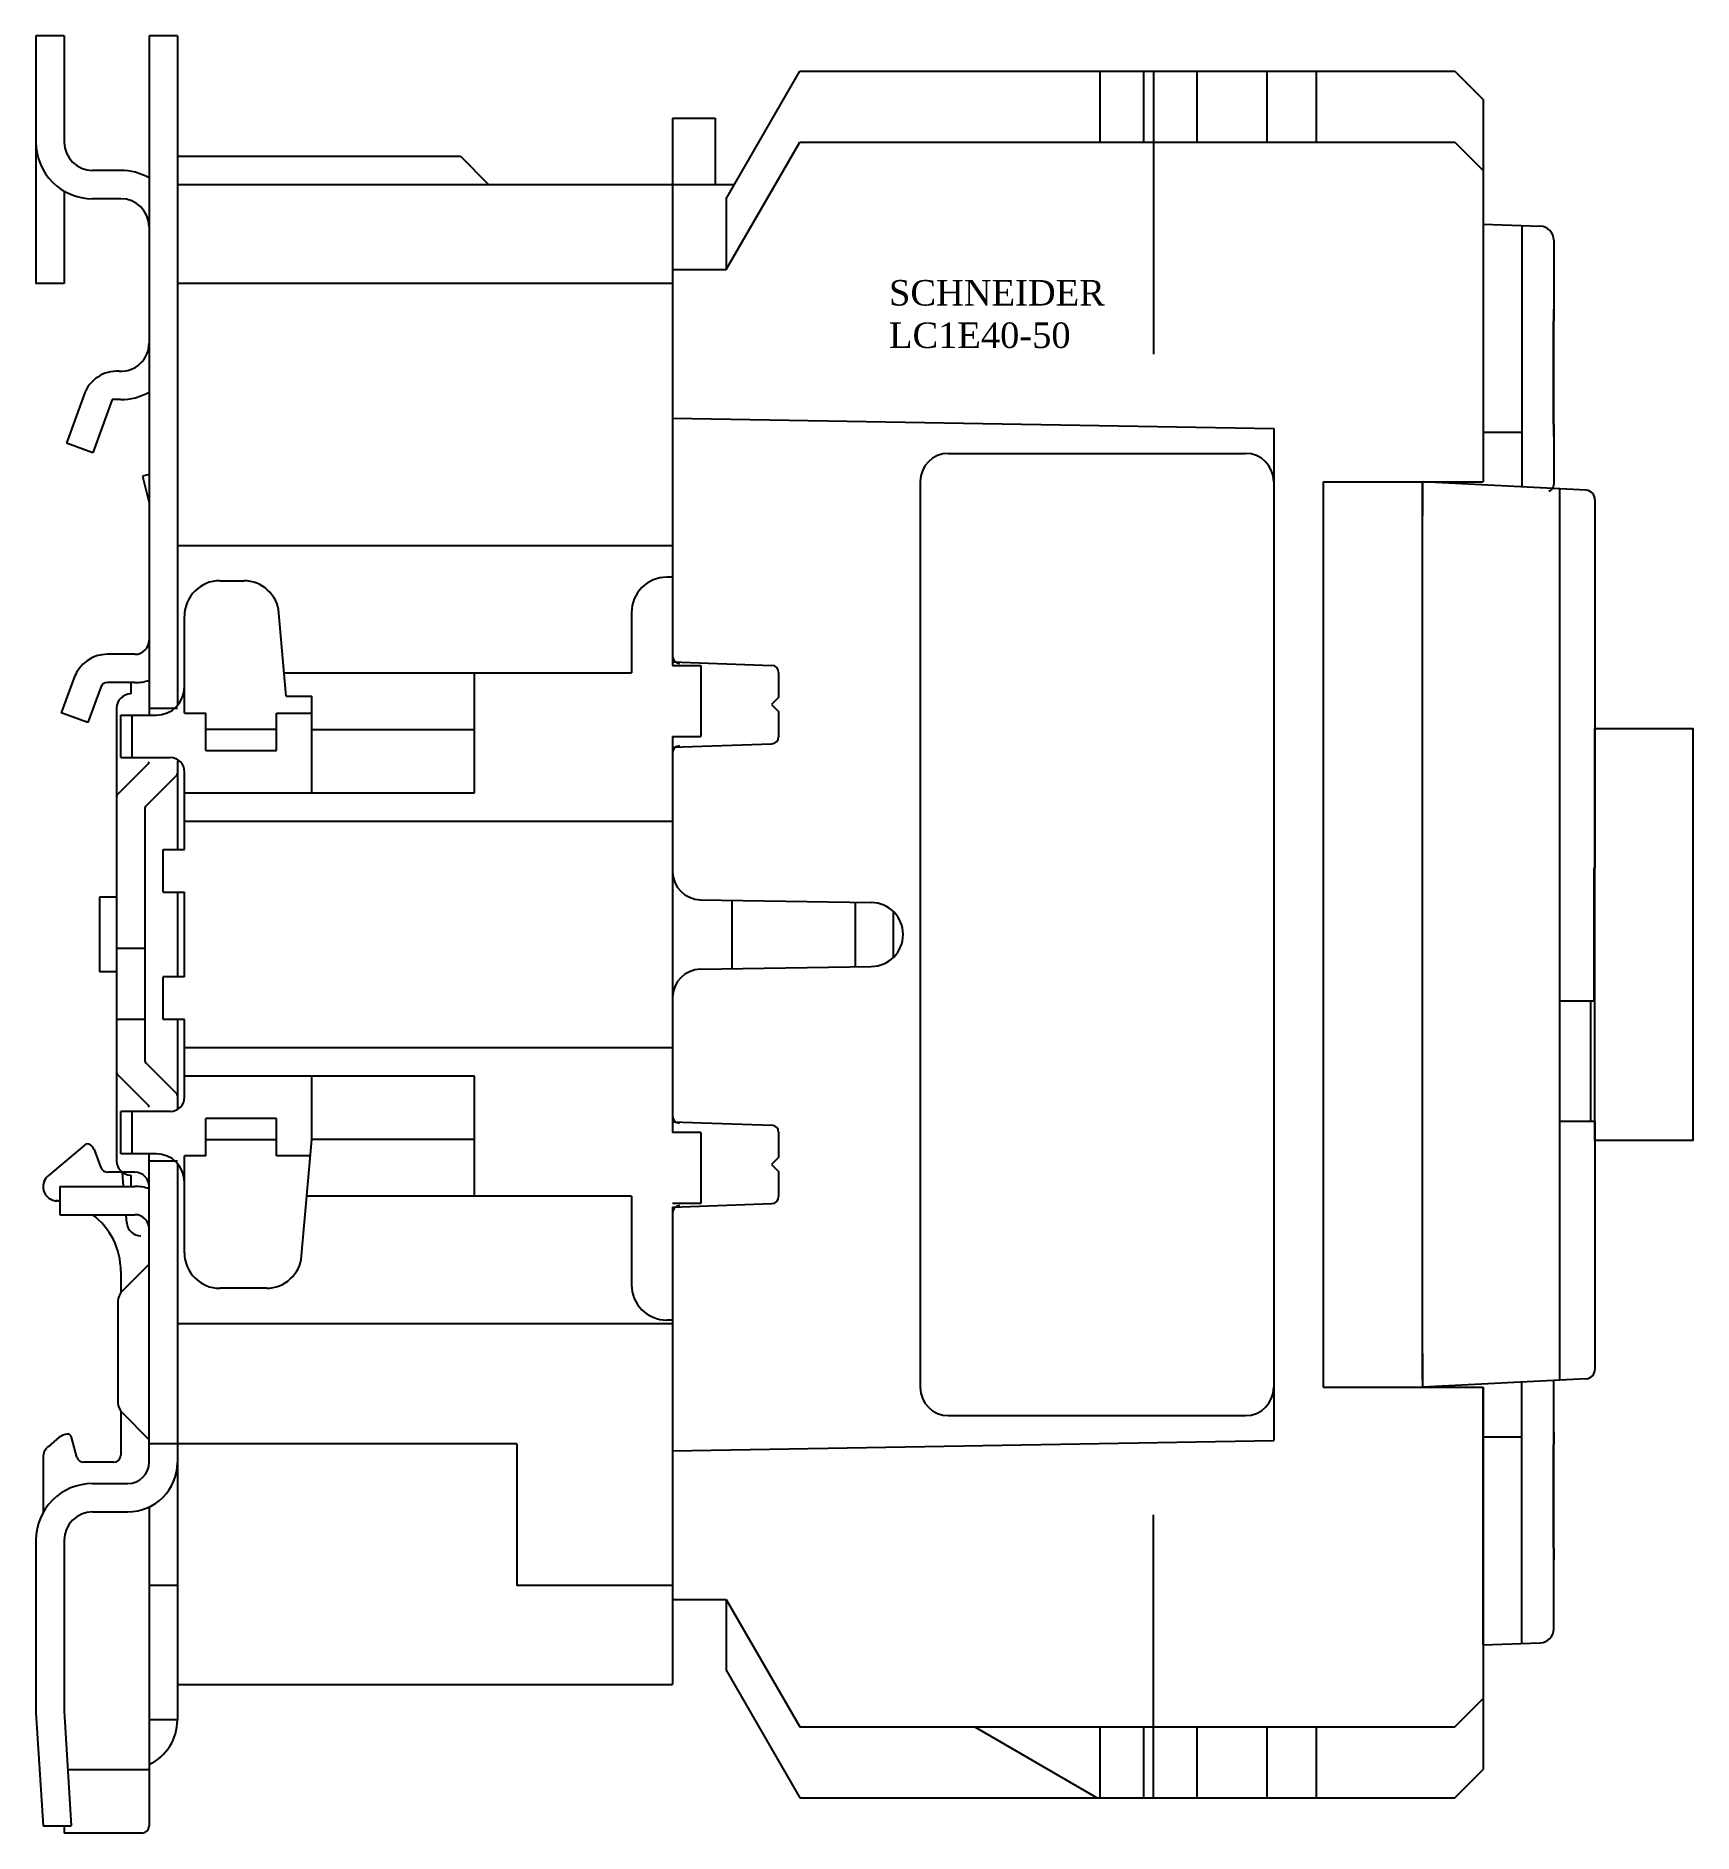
# Model space of a CAD drawing. Extents: x 0 to 117, y 0 to 127.
import ezdxf

# ---------------------------------------------------------------- set-up
doc = ezdxf.new("R2010")
doc.units = 0
doc.layers.add('1', color=3, linetype='CONTINUOUS')
doc.layers.add('ALPHA', color=255, linetype='CONTINUOUS')
doc.styles.add('arial', font='times.ttf', dxfattribs={"height": 21})

# ---------------------------------------------------------------- blocks, each defined once
blk = doc.blocks.new('TYWT32 5R2332T 23RWQFG')
at = {"color": 1, "linetype": 'ByBlock', "lineweight": -2}
for p, q in [((295090.26, 158223.44), (295090.26, 158203.44)), ((295090.26, 158101.44), (295090.26, 158121.44))]:
    blk.add_line(p, q, dxfattribs=at)
at = {"color": 0, "linetype": 'ByBlock', "lineweight": -2}
blk.add_lwpolyline([(295121.46, 158176.99), (295128.39, 158176.99), (295128.39, 158147.89), (295121.46, 158147.89)], close=True, dxfattribs=at)
at = {"layer": 'ALPHA'}
for p, q in [((295011.26, 158225.94), (295011.26, 158208.44)), ((295013.26, 158225.94), (295011.26, 158225.94)), ((295013.26, 158225.94), (295013.26, 158218.44)), ((295019.26, 158225.94), (295019.26, 158177.94)), ((295021.26, 158225.94), (295019.26, 158225.94)), ((295021.26, 158225.94), (295021.26, 158178.62)), ((295060.06, 158214.44), (295065.26, 158223.44)), ((295065.26, 158223.44), (295111.56, 158223.44)), ((295086.46, 158223.44), (295086.46, 158218.44)), ((295089.56, 158223.44), (295089.56, 158218.44)), ((295093.31, 158223.44), (295093.31, 158218.44)), ((295098.26, 158223.44), (295098.26, 158218.44)), ((295101.76, 158223.44), (295101.76, 158218.44)), ((295111.56, 158223.44), (295113.56, 158221.44)), ((295113.56, 158221.44), (295113.56, 158194.44)), ((295056.26, 158220.14), (295056.26, 158181.44)), ((295056.26, 158220.14), (295059.26, 158220.14)), ((295059.26, 158220.14), (295059.26, 158215.44)), ((295060.06, 158209.44), (295065.26, 158218.44)), ((295065.26, 158218.44), (295111.56, 158218.44)), ((295111.56, 158218.44), (295113.56, 158216.44)), ((295021.26, 158217.44), (295041.26, 158217.44)), ((295041.26, 158217.44), (295043.26, 158215.44)), ((295017.26, 158216.44), (295015.26, 158216.44)), ((295021.26, 158215.44), (295060.64, 158215.44)), ((295013.26, 158214.98), (295013.26, 158208.44)), ((295017.26, 158214.44), (295015.26, 158214.44)), ((295060.06, 158214.44), (295060.06, 158209.44)), ((295113.56, 158212.64), (295113.56, 158194.44)), ((295113.56, 158212.64), (295117.59, 158212.5)), ((295116.29, 158212.54), (295116.29, 158194.07)), ((295118.56, 158211.5), (295118.56, 158206.64)), ((295056.26, 158209.44), (295060.06, 158209.44)), ((295013.26, 158208.44), (295011.26, 158208.44)), ((295056.26, 158208.44), (295021.26, 158208.44)), ((295118.56, 158206.63), (295118.56, 158206.64)), ((295118.56, 158206.64), (295118.56, 158206.63)), ((295118.56, 158206.6), (295118.56, 158206.63)), ((295118.56, 158206.63), (295118.56, 158206.6)), ((295118.56, 158206.55), (295118.56, 158206.6)), ((295118.56, 158206.6), (295118.56, 158206.55)), ((295118.56, 158206.48), (295118.56, 158206.55)), ((295118.56, 158206.55), (295118.56, 158206.49)), ((295118.56, 158206.49), (295118.56, 158206.4)), ((295118.56, 158206.4), (295118.56, 158206.48)), ((295118.54, 158205.71), (295118.55, 158205.88)), ((295118.55, 158205.88), (295118.54, 158205.71)), ((295118.54, 158205.53), (295118.54, 158205.71)), ((295118.54, 158205.71), (295118.54, 158205.52)), ((295118.54, 158205.33), (295118.54, 158205.53)), ((295118.54, 158205.52), (295118.54, 158205.32)), ((295118.54, 158205.11), (295118.54, 158205.33)), ((295118.54, 158205.32), (295118.54, 158205.11)), ((295118.55, 158206.3), (295118.56, 158206.4)), ((295118.56, 158206.4), (295118.55, 158206.3)), ((295118.55, 158206.17), (295118.55, 158206.3)), ((295118.55, 158206.3), (295118.55, 158206.18)), ((295118.55, 158206.18), (295118.55, 158206.04)), ((295118.55, 158206.04), (295118.55, 158206.17)), ((295118.55, 158205.88), (295118.55, 158206.04)), ((295118.55, 158206.04), (295118.55, 158205.88)), ((295118.53, 158204.88), (295118.54, 158205.11)), ((295118.54, 158205.11), (295118.53, 158204.88)), ((295118.53, 158204.64), (295118.53, 158204.88)), ((295118.53, 158204.88), (295118.53, 158204.64)), ((295118.53, 158204.39), (295118.53, 158204.64)), ((295118.53, 158204.64), (295118.53, 158204.39)), ((295118.53, 158204.13), (295118.53, 158204.39)), ((295118.53, 158204.39), (295118.53, 158204.13)), ((295118.53, 158203.85), (295118.53, 158204.13)), ((295118.53, 158204.13), (295118.53, 158203.86)), ((295118.53, 158203.86), (295118.52, 158203.59)), ((295118.52, 158203.57), (295118.53, 158203.85)), ((295118.52, 158203.59), (295118.52, 158203.3)), ((295118.52, 158203.29), (295118.52, 158203.57)), ((295118.52, 158203.3), (295118.52, 158203.02)), ((295118.52, 158203), (295118.52, 158203.29)), ((295118.52, 158203.02), (295118.52, 158202.73)), ((295118.52, 158202.71), (295118.52, 158203)), ((295118.52, 158202.73), (295118.52, 158202.43)), ((295118.52, 158202.42), (295118.52, 158202.71)), ((295118.52, 158202.43), (295118.52, 158202.14)), ((295118.52, 158202.14), (295118.52, 158202.42)), ((295118.52, 158202.14), (295118.52, 158201.85)), ((295118.52, 158201.86), (295118.52, 158202.14)), ((295118.52, 158201.57), (295118.52, 158201.86)), ((295118.52, 158201.85), (295118.52, 158201.55)), ((295118.52, 158201.28), (295118.52, 158201.57)), ((295118.52, 158201.55), (295118.52, 158201.26)), ((295014.66, 158200.6), (295013.41, 158197.17)), ((295016.66, 158200.24), (295015.29, 158196.48)), ((295017.26, 158200.24), (295016.66, 158200.24)), ((295118.52, 158200.99), (295118.52, 158201.28)), ((295118.52, 158201.26), (295118.52, 158200.98)), ((295118.52, 158200.71), (295118.52, 158200.99)), ((295118.52, 158200.98), (295118.52, 158200.69)), ((295118.53, 158200.43), (295118.52, 158200.71)), ((295118.52, 158200.69), (295118.53, 158200.42)), ((295118.53, 158200.15), (295118.53, 158200.43)), ((295118.53, 158200.42), (295118.53, 158200.15)), ((295118.53, 158200.15), (295118.53, 158199.89)), ((295118.53, 158199.89), (295118.53, 158200.15)), ((295056.26, 158198.94), (295098.76, 158198.2)), ((295118.53, 158199.89), (295118.53, 158199.64)), ((295118.53, 158199.64), (295118.53, 158199.89)), ((295118.53, 158199.64), (295118.53, 158199.4)), ((295118.53, 158199.4), (295118.53, 158199.64)), ((295118.53, 158199.4), (295118.54, 158199.17)), ((295118.54, 158199.17), (295118.53, 158199.4)), ((295118.54, 158199.17), (295118.54, 158198.96)), ((295118.54, 158198.95), (295118.54, 158199.17)), ((295118.54, 158198.96), (295118.54, 158198.76)), ((295118.54, 158198.75), (295118.54, 158198.95)), ((295098.76, 158198.2), (295098.76, 158126.68)), ((295113.56, 158197.94), (295116.29, 158197.94)), ((295118.54, 158198.76), (295118.54, 158198.57)), ((295118.54, 158198.57), (295118.54, 158198.75)), ((295118.54, 158198.57), (295118.55, 158198.4)), ((295118.55, 158198.4), (295118.54, 158198.57)), ((295118.55, 158198.4), (295118.55, 158198.24)), ((295118.55, 158198.24), (295118.55, 158198.4)), ((295118.55, 158198.24), (295118.55, 158198.1)), ((295118.55, 158198.11), (295118.55, 158198.24)), ((295118.55, 158197.98), (295118.55, 158198.11)), ((295118.55, 158198.1), (295118.55, 158197.98)), ((295118.55, 158197.98), (295118.56, 158197.88)), ((295118.56, 158197.88), (295118.55, 158197.98)), ((295118.56, 158197.88), (295118.56, 158197.79)), ((295118.56, 158197.8), (295118.56, 158197.88)), ((295118.56, 158197.73), (295118.56, 158197.8)), ((295118.56, 158197.79), (295118.56, 158197.73)), ((295118.56, 158197.73), (295118.56, 158197.68)), ((295118.56, 158197.68), (295118.56, 158197.73)), ((295118.56, 158197.68), (295118.56, 158197.65)), ((295118.56, 158197.65), (295118.56, 158197.68)), ((295118.56, 158197.65), (295118.56, 158197.64)), ((295118.56, 158197.64), (295118.56, 158197.65)), ((295118.56, 158197.64), (295118.56, 158194.25)), ((295015.29, 158196.48), (295013.41, 158197.17)), ((295075.76, 158196.44), (295096.76, 158196.44)), ((295019.26, 158194.94), (295018.79, 158194.82)), ((295018.79, 158194.82), (295019.26, 158192.94)), ((295073.76, 158194.44), (295073.76, 158130.44)), ((295102.26, 158194.44), (295102.26, 158130.44)), ((295102.26, 158194.44), (295113.56, 158194.44)), ((295109.26, 158130.94), (295109.26, 158194.44)), ((295120.84, 158193.83), (295109.26, 158194.44)), ((295109.26, 158194.44), (295109.26, 158192.04)), ((295118.96, 158193.93), (295118.96, 158130.95)), ((295121.46, 158193.19), (295121.46, 158167.14)), ((295021.26, 158189.94), (295056.26, 158189.94)), ((295024.26, 158187.44), (295025.95, 158187.44)), ((295056.26, 158187.69), (295055.86, 158187.69)), ((295021.76, 158178.09), (295021.76, 158184.94)), ((295028.95, 158179.29), (295028.44, 158185.16)), ((295053.36, 158185.19), (295053.36, 158180.94)), ((295018.26, 158182.24), (295016.31, 158182.24)), ((295056.26, 158181.7), (295063.28, 158181.46)), ((295056.26, 158181.44), (295058.26, 158181.44)), ((295058.26, 158181.44), (295058.26, 158176.44)), ((295013.96, 158180.6), (295013.05, 158178.1)), ((295015.84, 158179.91), (295014.93, 158177.42)), ((295018.26, 158180.24), (295016.31, 158180.24)), ((295017.96, 158180.24), (295017.96, 158179.44)), ((295028.81, 158180.94), (295053.36, 158180.94)), ((295042.26, 158172.44), (295042.26, 158180.94)), ((295063.76, 158180.96), (295063.76, 158179.19)), ((295028.95, 158179.29), (295030.76, 158179.29)), ((295030.76, 158172.44), (295030.76, 158179.29)), ((295063.76, 158179.19), (295063.26, 158178.69)), ((295063.26, 158178.69), (295063.76, 158178.19)), ((295014.93, 158177.42), (295013.05, 158178.1)), ((295016.96, 158178.44), (295016.96, 158172.27)), ((295017.26, 158177.94), (295019.76, 158177.94)), ((295017.26, 158174.94), (295017.26, 158177.94)), ((295018.06, 158174.94), (295018.06, 158177.94)), ((295019.26, 158178.44), (295021.26, 158178.44)), ((295021.76, 158178.09), (295023.26, 158178.09)), ((295023.26, 158175.44), (295023.26, 158178.09)), ((295028.26, 158178.09), (295030.76, 158178.09)), ((295028.26, 158175.44), (295028.26, 158178.09)), ((295063.76, 158178.19), (295063.76, 158176.42)), ((295023.26, 158176.94), (295028.26, 158176.94)), ((295030.76, 158176.92), (295042.26, 158176.92)), ((295056.26, 158176.44), (295056.26, 158148.44)), ((295056.26, 158176.44), (295058.26, 158176.44)), ((295017.26, 158174.94), (295020.76, 158174.94)), ((295023.26, 158175.44), (295028.26, 158175.44)), ((295056.26, 158175.68), (295063.28, 158175.92)), ((295019.2, 158174.51), (295017.02, 158172.33)), ((295021.2, 158173.68), (295019.02, 158171.5)), ((295021.26, 158174.68), (295021.26, 158168.44)), ((295021.76, 158168.44), (295021.76, 158173.94)), ((295016.96, 158172.19), (295016.96, 158146.44)), ((295021.76, 158172.44), (295042.26, 158172.44)), ((295018.96, 158171.36), (295018.96, 158153.52)), ((295021.76, 158170.44), (295056.26, 158170.44)), ((295020.26, 158168.44), (295021.76, 158168.44)), ((295020.26, 158165.44), (295020.26, 158168.44)), ((295121.37, 158167.14), (295121.37, 158157.74)), ((295121.37, 158167.14), (295121.46, 158167.14)), ((295016.96, 158165.09), (295015.76, 158165.09)), ((295015.76, 158165.09), (295015.76, 158159.79)), ((295020.26, 158165.44), (295021.76, 158165.44)), ((295021.26, 158165.44), (295021.26, 158159.44)), ((295021.76, 158159.44), (295021.76, 158165.44)), ((295058.22, 158164.9), (295070.31, 158164.69)), ((295060.46, 158164.86), (295060.46, 158160.02)), ((295069.16, 158164.71), (295069.16, 158160.17)), ((295071.86, 158164.07), (295071.86, 158160.81)), ((295018.96, 158161.44), (295017.06, 158161.44)), ((295016.96, 158159.79), (295015.76, 158159.79)), ((295058.22, 158159.98), (295070.31, 158160.19)), ((295020.26, 158156.44), (295020.26, 158159.44)), ((295021.76, 158159.44), (295020.26, 158159.44)), ((295121.37, 158157.74), (295118.96, 158157.74)), ((295121.16, 158149.24), (295121.16, 158157.74)), ((295018.96, 158156.44), (295017.06, 158156.44)), ((295021.76, 158156.44), (295020.26, 158156.44)), ((295021.26, 158156.44), (295021.26, 158150.07)), ((295021.76, 158150.94), (295021.76, 158156.44)), ((295056.26, 158154.44), (295021.76, 158154.44)), ((295019.02, 158153.38), (295021.2, 158151.2)), ((295017.02, 158152.55), (295019.2, 158150.37)), ((295042.26, 158152.44), (295021.76, 158152.44)), ((295030.76, 158147.95), (295030.76, 158152.44)), ((295042.26, 158143.94), (295042.26, 158152.44)), ((295017.26, 158146.94), (295017.26, 158149.94)), ((295020.76, 158149.94), (295017.26, 158149.94)), ((295018.06, 158146.94), (295018.06, 158149.94)), ((295028.26, 158149.44), (295023.26, 158149.44)), ((295023.26, 158146.79), (295023.26, 158149.44)), ((295028.26, 158146.79), (295028.26, 158149.44)), ((295056.26, 158149.2), (295063.28, 158148.96)), ((295058.26, 158148.44), (295056.26, 158148.44)), ((295058.26, 158148.44), (295058.26, 158143.44)), ((295063.76, 158148.46), (295063.76, 158146.69)), ((295118.96, 158149.24), (295121.46, 158149.24)), ((295121.46, 158149.24), (295121.46, 158131.69)), ((295014.81, 158147.64), (295012.12, 158145.38)), ((295015.38, 158147.25), (295015.82, 158146.03)), ((295019.76, 158146.94), (295017.26, 158146.94)), ((295019.26, 158125.14), (295019.26, 158146.94)), ((295021.76, 158139.94), (295021.76, 158146.79)), ((295023.26, 158146.79), (295021.76, 158146.79)), ((295028.26, 158147.94), (295023.26, 158147.94)), ((295030.66, 158146.79), (295028.26, 158146.79)), ((295030.04, 158139.72), (295030.76, 158147.95)), ((295042.26, 158147.95), (295030.76, 158147.95)), ((295018.26, 158145.64), (295016.38, 158145.64)), ((295017.45, 158144.64), (295017.37, 158145.64)), ((295019.26, 158146.44), (295021.26, 158146.44)), ((295021.26, 158146.26), (295021.26, 158106.94)), ((295063.76, 158146.69), (295063.26, 158146.19)), ((295063.26, 158146.19), (295063.76, 158145.69)), ((295063.76, 158145.69), (295063.76, 158143.92)), ((295011.76, 158144.62), (295011.76, 158144.61)), ((295012.96, 158144.64), (295012.96, 158142.64)), ((295012.96, 158144.64), (295018.26, 158144.64)), ((295017.96, 158145.44), (295017.96, 158144.64)), ((295053.36, 158143.94), (295030.41, 158143.94)), ((295053.36, 158143.94), (295053.36, 158137.69)), ((295058.26, 158143.44), (295056.26, 158143.44)), ((295056.26, 158143.18), (295063.28, 158143.42)), ((295056.26, 158143.18), (295056.26, 158109.44)), ((295012.96, 158142.64), (295018.26, 158142.64)), ((295017.68, 158142.05), (295017.63, 158142.64)), ((295019.26, 158139.14), (295017.35, 158137.23)), ((295017.26, 158138.64), (295017.26, 158137.14)), ((295027.55, 158137.44), (295024.26, 158137.44)), ((295017.06, 158136.53), (295017.06, 158129.35)), ((295021.26, 158134.94), (295056.26, 158134.94)), ((295056.26, 158135.19), (295055.86, 158135.19)), ((295109.26, 158132.84), (295109.26, 158130.44)), ((295102.26, 158130.44), (295113.56, 158130.44)), ((295120.84, 158131.05), (295109.26, 158130.44)), ((295113.56, 158130.44), (295113.56, 158103.44)), ((295113.56, 158112.24), (295113.56, 158130.44)), ((295116.29, 158112.34), (295116.29, 158130.81)), ((295118.56, 158127.24), (295118.56, 158130.93)), ((295017.26, 158128.74), (295017.26, 158125.64)), ((295017.35, 158128.65), (295019.26, 158126.74)), ((295075.76, 158128.44), (295096.76, 158128.44)), ((295012.91, 158126.91), (295012.12, 158126.24)), ((295014.16, 158125.51), (295013.78, 158126.92)), ((295045.26, 158126.44), (295019.26, 158126.44)), ((295045.26, 158126.44), (295045.26, 158116.44)), ((295056.26, 158125.94), (295098.76, 158126.68)), ((295113.56, 158126.94), (295116.29, 158126.94)), ((295118.54, 158126.31), (295118.55, 158126.48)), ((295118.55, 158126.48), (295118.54, 158126.31)), ((295118.55, 158126.9), (295118.56, 158127)), ((295118.56, 158127), (295118.55, 158126.9)), ((295118.55, 158126.78), (295118.55, 158126.9)), ((295118.55, 158126.9), (295118.55, 158126.77)), ((295118.55, 158126.64), (295118.55, 158126.78)), ((295118.55, 158126.77), (295118.55, 158126.64)), ((295118.55, 158126.48), (295118.55, 158126.64)), ((295118.55, 158126.64), (295118.55, 158126.48)), ((295118.56, 158127.23), (295118.56, 158127.24)), ((295118.56, 158127.24), (295118.56, 158127.23)), ((295118.56, 158127.2), (295118.56, 158127.23)), ((295118.56, 158127.23), (295118.56, 158127.2)), ((295118.56, 158127.15), (295118.56, 158127.2)), ((295118.56, 158127.2), (295118.56, 158127.15)), ((295118.56, 158127.09), (295118.56, 158127.15)), ((295118.56, 158127.15), (295118.56, 158127.08)), ((295118.56, 158127), (295118.56, 158127.09)), ((295118.56, 158127.08), (295118.56, 158127)), ((295011.76, 158125.48), (295011.76, 158121.58)), ((295118.53, 158125.48), (295118.54, 158125.71)), ((295118.54, 158125.71), (295118.53, 158125.48)), ((295118.53, 158125.24), (295118.53, 158125.48)), ((295118.53, 158125.48), (295118.53, 158125.24)), ((295118.53, 158124.99), (295118.53, 158125.24)), ((295118.53, 158125.24), (295118.53, 158124.99)), ((295118.54, 158126.12), (295118.54, 158126.31)), ((295118.54, 158126.31), (295118.54, 158126.13)), ((295118.54, 158126.13), (295118.54, 158125.93)), ((295118.54, 158125.92), (295118.54, 158126.12)), ((295118.54, 158125.93), (295118.54, 158125.71)), ((295118.54, 158125.71), (295118.54, 158125.92)), ((295016.76, 158125.14), (295014.64, 158125.14)), ((295118.52, 158124.19), (295118.53, 158124.46)), ((295118.53, 158124.45), (295118.52, 158124.17)), ((295118.52, 158123.9), (295118.52, 158124.19)), ((295118.52, 158124.17), (295118.52, 158123.89)), ((295118.52, 158123.62), (295118.52, 158123.9)), ((295118.53, 158124.73), (295118.53, 158124.99)), ((295118.53, 158124.99), (295118.53, 158124.73)), ((295118.53, 158124.46), (295118.53, 158124.73)), ((295118.53, 158124.73), (295118.53, 158124.45)), ((295015.26, 158123.64), (295017.76, 158123.64)), ((295118.52, 158123.89), (295118.52, 158123.6)), ((295118.52, 158123.33), (295118.52, 158123.62)), ((295118.52, 158123.6), (295118.52, 158123.31)), ((295118.52, 158123.03), (295118.52, 158123.33)), ((295118.52, 158123.31), (295118.52, 158123.02)), ((295118.52, 158122.74), (295118.52, 158123.03)), ((295118.52, 158123.02), (295118.52, 158122.74)), ((295118.52, 158122.74), (295118.52, 158122.46)), ((295118.52, 158122.45), (295118.52, 158122.74)), ((295015.26, 158121.64), (295017.76, 158121.64)), ((295019.26, 158121.98), (295019.26, 158099.44)), ((295118.52, 158122.46), (295118.52, 158122.17)), ((295118.52, 158122.15), (295118.52, 158122.45)), ((295118.52, 158122.17), (295118.52, 158121.88)), ((295118.52, 158121.86), (295118.52, 158122.15)), ((295118.52, 158121.88), (295118.52, 158121.59)), ((295118.52, 158121.58), (295118.52, 158121.86)), ((295118.52, 158121.59), (295118.52, 158121.31)), ((295118.52, 158121.29), (295118.52, 158121.58)), ((295118.52, 158121.31), (295118.53, 158121.03)), ((295118.53, 158121.02), (295118.52, 158121.29)), ((295118.53, 158121.03), (295118.53, 158120.75)), ((295118.53, 158120.75), (295118.53, 158121.02)), ((295118.53, 158120.75), (295118.53, 158120.49)), ((295118.53, 158120.49), (295118.53, 158120.75)), ((295118.53, 158120.49), (295118.53, 158120.24)), ((295118.53, 158120.24), (295118.53, 158120.49)), ((295118.53, 158120.24), (295118.53, 158120)), ((295118.53, 158120), (295118.53, 158120.24)), ((295011.26, 158119.64), (295011.26, 158107.44)), ((295013.26, 158119.64), (295013.26, 158107.5)), ((295118.53, 158120), (295118.54, 158119.77)), ((295118.54, 158119.77), (295118.53, 158120)), ((295118.54, 158119.77), (295118.54, 158119.55)), ((295118.54, 158119.56), (295118.54, 158119.77)), ((295118.54, 158119.36), (295118.54, 158119.56)), ((295118.54, 158119.55), (295118.54, 158119.35)), ((295118.54, 158119.17), (295118.54, 158119.36)), ((295118.54, 158119.35), (295118.54, 158119.17)), ((295118.54, 158119.17), (295118.55, 158119)), ((295118.55, 158119), (295118.54, 158119.17)), ((295118.55, 158119), (295118.55, 158118.84)), ((295118.55, 158118.84), (295118.55, 158119)), ((295118.55, 158118.84), (295118.55, 158118.71)), ((295118.55, 158118.7), (295118.55, 158118.84)), ((295118.55, 158118.71), (295118.55, 158118.58)), ((295118.55, 158118.58), (295118.55, 158118.7)), ((295118.55, 158118.58), (295118.56, 158118.48)), ((295118.56, 158118.48), (295118.55, 158118.58)), ((295118.56, 158118.48), (295118.56, 158118.4)), ((295118.56, 158118.39), (295118.56, 158118.48)), ((295118.56, 158118.4), (295118.56, 158118.33)), ((295118.56, 158118.33), (295118.56, 158118.39)), ((295118.56, 158118.33), (295118.56, 158118.28)), ((295118.56, 158118.28), (295118.56, 158118.33)), ((295118.56, 158118.28), (295118.56, 158118.25)), ((295118.56, 158118.25), (295118.56, 158118.28)), ((295118.56, 158118.25), (295118.56, 158118.24)), ((295118.56, 158118.24), (295118.56, 158118.25)), ((295118.56, 158113.38), (295118.56, 158118.24)), ((295021.26, 158116.44), (295019.26, 158116.44)), ((295056.26, 158116.44), (295045.26, 158116.44)), ((295056.26, 158115.44), (295060.06, 158115.44)), ((295060.06, 158115.44), (295065.26, 158106.44)), ((295060.06, 158115.44), (295060.06, 158110.44)), ((295113.56, 158112.24), (295117.59, 158112.38)), ((295060.06, 158110.44), (295065.26, 158101.44)), ((295021.26, 158109.44), (295056.26, 158109.44)), ((295011.26, 158107.44), (295011.76, 158099.44)), ((295013.26, 158107.56), (295013.76, 158099.44)), ((295111.56, 158106.44), (295113.56, 158108.44)), ((295021.26, 158106.94), (295019.26, 158106.94)), ((295065.26, 158106.44), (295111.56, 158106.44)), ((295086.26, 158101.44), (295077.6, 158106.44)), ((295086.46, 158106.44), (295086.46, 158101.44)), ((295089.56, 158106.44), (295089.56, 158101.44)), ((295093.31, 158106.44), (295093.31, 158101.44)), ((295098.26, 158106.44), (295098.26, 158101.44)), ((295101.76, 158106.44), (295101.76, 158101.44)), ((295013.51, 158103.44), (295019.26, 158103.44)), ((295111.56, 158101.44), (295113.56, 158103.44)), ((295065.26, 158101.44), (295111.56, 158101.44)), ((295011.76, 158099.44), (295013.76, 158099.44)), ((295013.26, 158099.44), (295013.26, 158098.94)), ((295018.76, 158098.94), (295013.26, 158098.94))]:
    blk.add_line(p, q, dxfattribs=at)
for centre, radius, start, end in [((295015.26, 158218.44), 4, 180, 269.9999), ((295015.26, 158218.44), 2, 180, 269.9999), ((295017.26, 158212.44), 4, 60, 90), ((295017.26, 158212.44), 2, 360, 89.9999), ((295117.56, 158211.5), 1, 0, 88), ((295017.26, 158204.24), 2, 266.848, 360), ((295017.01, 158199.75), 2.5, 86.849, 160.0003), ((295017.26, 158204.24), 4, 270, 300), ((295075.76, 158194.44), 2, 90, 180), ((295096.76, 158194.44), 2, 0, 90), ((295118.06, 158194.25), 0.5, 285, 0), ((295120.81, 158193.18), 0.65, 0, 87), ((295024.26, 158184.94), 2.5, 90, 180), ((295025.95, 158184.94), 2.5, 5, 89.9999), ((295055.86, 158185.19), 2.5, 90, 180), ((295018.26, 158183.24), 1, 270, 360), ((295016.31, 158179.74), 2.5, 89.9999, 160), ((295056.76, 158182.1), 0.5, 179.9999, 268), ((295063.26, 158180.96), 0.5, 360, 88), ((295016.31, 158179.74), 0.5, 89.9997, 159.9999), ((295018.26, 158183.24), 3, 270, 289.4712), ((295019.76, 158179.94), 2, 270, 360), ((295017.96, 158178.44), 1, 90, 179.9999), ((295063.26, 158176.42), 0.5, 272, 359.9996), ((295020.76, 158173.94), 1, 360, 90), ((295056.76, 158175.28), 0.5, 92, 179.9996), ((295019.06, 158174.65), 0.2, 315, 360), ((295021.06, 158173.82), 0.2, 314.9999, 359.9999), ((295017.16, 158172.19), 0.2, 134.9999, 180), ((295019.16, 158171.36), 0.2, 135, 180), ((295058.26, 158166.9), 2, 180, 269), ((295070.31, 158162.44), 2.25, 270, 90), ((295058.26, 158157.98), 2, 91, 180), ((295019.16, 158153.52), 0.2, 180, 225), ((295017.16, 158152.69), 0.2, 180, 225.0001), ((295020.76, 158150.94), 1, 270.0001, 0), ((295021.06, 158151.06), 0.2, 0, 45.0001), ((295019.06, 158150.23), 0.2, 360, 45), ((295056.76, 158149.6), 0.5, 179.9999, 268), ((295063.26, 158148.46), 0.5, 360, 88), ((295014.81, 158147.04), 0.6, 20.0001, 90.0001), ((295019.76, 158144.94), 2, 0, 90), ((295016.38, 158146.24), 0.6, 199.9998, 269.9994), ((295017.96, 158146.44), 1, 180, 269.9999), ((295018.26, 158144.64), 1, 360, 90), ((295012.76, 158144.62), 1, 129.5507, 281.5341), ((295012.76, 158144.61), 1, 129.9995, 180), ((295018.26, 158141.64), 3, 70.5288, 90), ((295012.26, 158138.64), 5, 81.9527, 85.2198), ((295056.76, 158142.78), 0.5, 92, 179.9996), ((295063.26, 158143.92), 0.5, 272, 359.9996), ((295012.26, 158138.64), 5, 360, 53.1301), ((295018.68, 158142.14), 1, 185.0001, 270.0004), ((295018.26, 158141.64), 1, 360, 90), ((295024.26, 158139.94), 2.5, 180, 270), ((295027.55, 158139.94), 2.5, 270.0001, 355), ((295018.06, 158136.53), 1, 135, 180), ((295055.86, 158137.69), 2.5, 180, 270), ((295120.81, 158131.7), 0.65, 273, 0), ((295075.76, 158130.44), 2, 180, 270), ((295096.76, 158130.44), 2, 270, 0), ((295018.06, 158129.35), 1, 179.9999, 225), ((295013.55, 158126.14), 1, 94.5612, 130), ((295013.49, 158126.84), 0.3, 15.0003, 94.5612), ((295012.76, 158125.48), 1, 129.9999, 179.9999), ((295014.64, 158125.64), 0.5, 195, 270), ((295016.76, 158125.64), 0.5, 270, 360), ((295017.76, 158125.14), 3.5, 270.0001, 0), ((295017.76, 158125.14), 1.5, 270.0001, 0), ((295015.26, 158119.64), 4, 90, 180), ((295015.26, 158119.64), 2, 90, 180), ((295117.56, 158113.38), 1, 272, 0), ((295017.76, 158106.94), 3.5, 295.377, 0), ((295018.76, 158099.44), 0.5, 270, 360)]:
    blk.add_arc(centre, radius, start, end, dxfattribs=at)
at = {"layer": '1', "insert": (295071.56, 158208.69), "char_height": 1.8, "attachment_point": 1, "style": 'arial'}
blk.add_mtext_dynamic_manual_height_columns('SCHNEIDER\\PLC1E40-50', width=21.4415, gutter_width=450, heights=[0], dxfattribs=at)

msp = doc.modelspace()

# ---------------------------------------------------------------- block references
msp.add_blockref('TYWT32 5R2332T 23RWQFG', (-295011.26, -158098.94))

doc.saveas('drawing.dxf')
